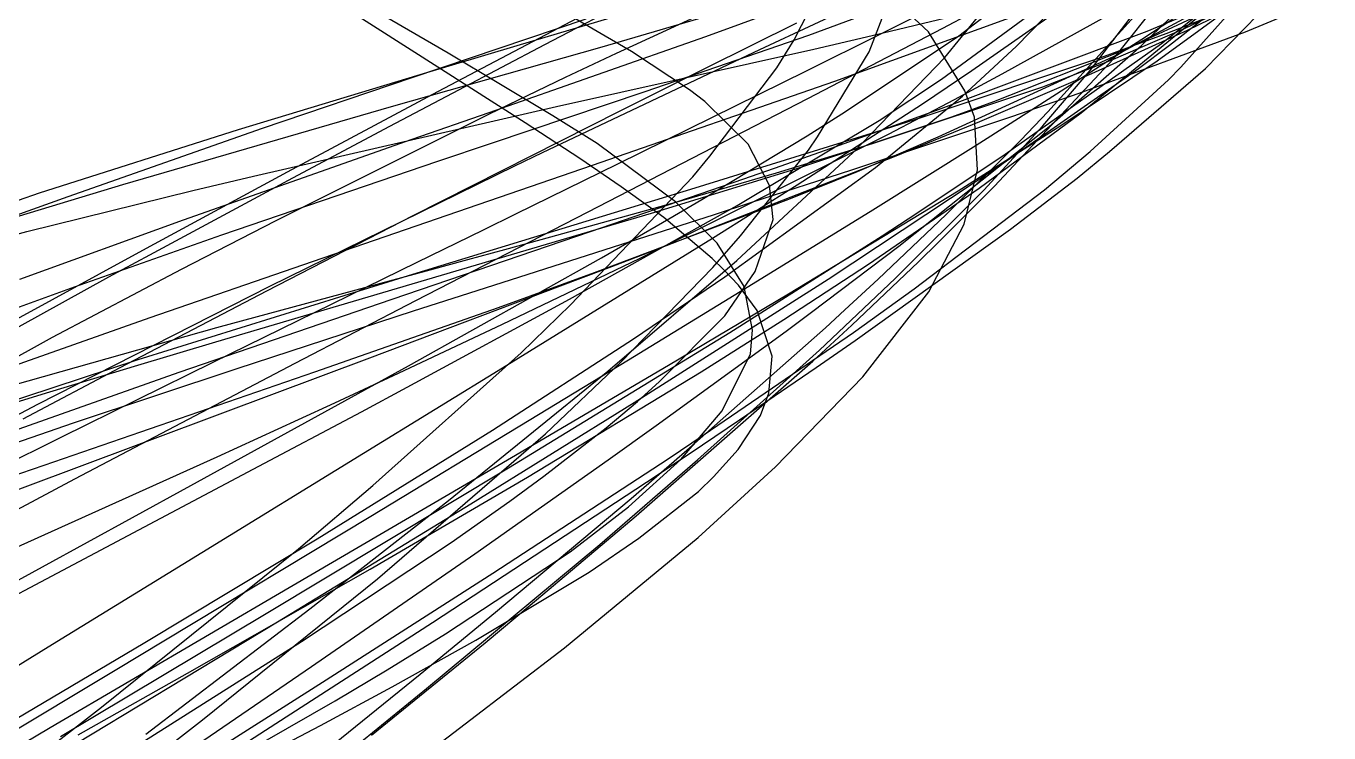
# Model space of a CAD drawing. Header units: metres. Extents: x -233 to 379, y -58 to 1087.
# Drawn here: x 309.4 to 364.1, y 723 to 752.7 of the extents above; entities that cross this region are included whole.
import ezdxf

# ---------------------------------------------------------------- set-up
doc = ezdxf.new("R2010")
doc.units = ezdxf.units.M

msp = doc.modelspace()

# ---------------------------------------------------------------- linework, layer by layer
for p, q in [((341.63, 752.101, -1167.842), (343.691, 756.16, -1172.812)), ((355.037, 751.295, -1165.147), (358.73, 755.931, -1171.729)), ((344.775, 751.585, -1170.267), (346.282, 755.521, -1174.885)), ((347.875, 752.588, -1182.896), (353.575, 755.618, -1190.644)), ((356.444, 752.458, -1184.601), (363.706, 755.518, -1193.698)), ((333.574, 751.801, -1177.714), (343.884, 754.838, -1188.297)), ((356.872, 751.208, -1174.757), (361.994, 754.956, -1180.075)), ((325.552, 751.658, -1185.397), (320.865, 754.655, -1185.131)), ((330.007, 751.854, -1184.226), (339.309, 754.637, -1194.493)), ((337.922, 752.236, -1183.391), (344.95, 754.812, -1192.455)), ((342.154, 750.797, -1179.536), (350.115, 754.773, -1190.803)), ((342.25, 752.292, -1189.334), (348.642, 754.663, -1197.127)), ((347.263, 752.437, -1183.857), (344.819, 754.718, -1185.091)), ((347.962, 751.357, -1160.617), (350.484, 754.458, -1165.364)), ((349.09, 750.807, -1168.937), (354.504, 754.595, -1174.261)), ((350.369, 750.668, -1188.128), (357.798, 754.789, -1198.302)), ((357.054, 751.943, -1174.819), (360.378, 754.585, -1178.523)), ((357.385, 751.868, -1185.798), (360.911, 754.635, -1190.198)), ((327.107, 751.533, -1186.612), (322.788, 754.046, -1186.679)), ((334.803, 751.608, -1180.91), (330.768, 753.966, -1181.306)), ((332.506, 752.601, -1163.861), (334.777, 753.79, -1166.552)), ((334.171, 751.536, -1168.842), (339.892, 754.177, -1175.803)), ((340.183, 751.694, -1175.259), (344.746, 753.838, -1180.841)), ((344.671, 752.217, -1181.969), (351.04, 753.753, -1187.805)), ((356.218, 751.852, -1174.278), (358.188, 753.773, -1176.801)), ((357.868, 750.947, -1179.472), (360.64, 754.061, -1183.098)), ((358.149, 752.503, -1192.242), (361.751, 754.262, -1198.046)), ((360.572, 752.435, -1190.19), (364.081, 753.892, -1194.851)), ((343.334, 750.36, -1167.821), (351.789, 753.432, -1179.595)), ((348.54, 752.27, -1189.241), (349.802, 753.229, -1191.023)), ((350.964, 751.822, -1192.271), (352.639, 753.554, -1194.814)), ((352.284, 749.072, -1159.259), (356.309, 753.521, -1165.518)), ((353.682, 749.023, -1190.626), (358.753, 753.197, -1196.698)), ((354.051, 750.804, -1183.207), (356.139, 753.54, -1187.262)), ((355.034, 751.398, -1189.418), (358.883, 753.465, -1195.159)), ((355.454, 751.657, -1208.899), (358.991, 753.313, -1213.378)), ((325.596, 750.518, -1170.701), (332.9, 752.973, -1179.636)), ((326.669, 749.918, -1157.621), (332.81, 753.16, -1164.602)), ((337.932, 750.915, -1170.27), (341.744, 752.816, -1174.895)), ((347.819, 750.445, -1188.382), (351.437, 753.1, -1193.276)), ((356.225, 752.125, -1181.186), (357.523, 752.983, -1182.654)), ((357.253, 752.364, -1189.274), (359.043, 753.061, -1191.589)), ((358.021, 752.565, -1214.181), (359.226, 753.143, -1215.569)), ((358.903, 750.892, -1175.054), (361.081, 753.137, -1178.079)), ((328.824, 749.049, -1172.248), (337.922, 752.236, -1183.391)), ((331.158, 751.894, -1162.29), (332.506, 752.601, -1163.861)), ((335.371, 749.924, -1181.467), (342.25, 752.292, -1189.334)), ((340.897, 750.916, -1166.36), (341.63, 752.101, -1167.842)), ((342.199, 749.632, -1175.521), (347.875, 752.588, -1182.896)), ((342.454, 751.704, -1179.95), (344.671, 752.217, -1181.969)), ((343.784, 749.08, -1182.974), (348.54, 752.27, -1189.241)), ((348.8, 749.955, -1182.061), (347.263, 752.437, -1183.857)), ((347.584, 749.126, -1174.076), (356.444, 752.458, -1184.601)), ((350.702, 748.581, -1175.225), (356.225, 752.125, -1181.186)), ((353.594, 749.861, -1181.418), (360.572, 752.435, -1190.19)), ((354.123, 750.677, -1185.979), (358.149, 752.503, -1192.242)), ((354.5, 751.351, -1185.784), (357.253, 752.364, -1189.274)), ((354.94, 751.239, -1210.696), (358.021, 752.565, -1214.181)), ((324.725, 749.289, -1168.794), (333.574, 751.801, -1177.714)), ((330.33, 748.61, -1185.623), (325.552, 751.658, -1185.397)), ((325.927, 750.644, -1179.847), (330.007, 751.854, -1184.226)), ((327.552, 749.998, -1158.209), (331.158, 751.894, -1162.29)), ((331.066, 747.358, -1164.841), (340.183, 751.694, -1175.259)), ((331.655, 749.295, -1170.234), (342.454, 751.704, -1179.95)), ((337.231, 749.988, -1180.486), (334.803, 751.608, -1180.91)), ((342.616, 748.022, -1165.877), (344.775, 751.585, -1170.267)), ((348.694, 749.726, -1189.015), (350.964, 751.822, -1192.271)), ((350.01, 749.504, -1202.288), (355.454, 751.657, -1208.899)), ((350.49, 747.296, -1168.07), (357.054, 751.943, -1174.819)), ((352.339, 748.449, -1169.8), (356.218, 751.852, -1174.278)), ((356.081, 750.89, -1184.228), (357.385, 751.868, -1185.798)), ((331.499, 748.906, -1186.382), (327.107, 751.533, -1186.612)), ((332.036, 750.53, -1166.312), (334.171, 751.536, -1168.842)), ((344.111, 747.357, -1154.602), (347.962, 751.357, -1160.617)), ((347.01, 748.848, -1176.67), (354.5, 751.351, -1185.784)), ((347.67, 748.014, -1178.912), (355.034, 751.398, -1189.418)), ((350.042, 745.95, -1157.695), (355.037, 751.295, -1165.147)), ((352.073, 750.125, -1207.499), (354.94, 751.239, -1210.696)), ((352.827, 748.497, -1170.819), (356.872, 751.208, -1174.757)), ((318.301, 748.332, -1171.88), (325.927, 750.644, -1179.847)), ((319.312, 748.381, -1163.209), (325.596, 750.518, -1170.701)), ((328.834, 748.993, -1162.606), (332.036, 750.53, -1166.312)), ((334.221, 746.884, -1168.559), (342.154, 750.797, -1179.536)), ((334.329, 749.115, -1166.05), (337.932, 750.915, -1170.27)), ((338.088, 747.212, -1161.633), (340.897, 750.916, -1166.36)), ((347.017, 749.413, -1166.961), (349.09, 750.807, -1168.937)), ((348.36, 749.589, -1185.392), (350.369, 750.668, -1188.128)), ((349.418, 748.669, -1178.922), (354.123, 750.677, -1185.979)), ((350.27, 746.813, -1177.649), (356.081, 750.89, -1184.228)), ((352.075, 748.479, -1179.749), (354.051, 750.804, -1183.207)), ((354.874, 747.401, -1170.31), (358.903, 750.892, -1175.054)), ((357.351, 750.413, -1178.831), (357.868, 750.947, -1179.472)), ((320.364, 746.553, -1150.822), (326.669, 749.918, -1157.621)), ((324.662, 748.472, -1155.028), (327.552, 749.998, -1158.209)), ((328.918, 747.757, -1174.415), (335.371, 749.924, -1181.467)), ((333.169, 746.825, -1154.683), (343.334, 750.36, -1167.821)), ((337.884, 749.509, -1180.333), (337.231, 749.988, -1180.486)), ((344.92, 747.735, -1199.654), (352.073, 750.125, -1207.499)), ((345.193, 748.706, -1184.998), (347.819, 750.445, -1188.382)), ((349.201, 748.841, -1181.137), (348.8, 749.955, -1182.061)), ((354.052, 747.404, -1175.072), (357.351, 750.413, -1178.831)), ((332.949, 744.86, -1164.223), (342.199, 749.632, -1175.521)), ((339.698, 747.712, -1179.468), (337.884, 749.509, -1180.333)), ((341.753, 746.01, -1162.113), (347.017, 749.413, -1166.961)), ((345.04, 746.728, -1184.106), (348.694, 749.726, -1189.015)), ((345.592, 748.133, -1181.647), (348.36, 749.589, -1185.392)), ((348.243, 748.854, -1200.178), (350.01, 749.504, -1202.288)), ((350.766, 748.872, -1177.96), (353.594, 749.861, -1181.418)), ((313.44, 746.012, -1157.649), (324.725, 749.289, -1168.794)), ((318.938, 746.366, -1158.956), (331.655, 749.295, -1170.234)), ((319.882, 744.505, -1152.824), (328.834, 748.993, -1162.606)), ((325.594, 747.926, -1168.381), (328.824, 749.049, -1172.248)), ((325.637, 744.715, -1156.492), (334.329, 749.115, -1166.05)), ((333.354, 747.74, -1186.198), (331.499, 748.906, -1186.382)), ((341.699, 746.679, -1192.553), (348.243, 748.854, -1200.178)), ((342.181, 748.06, -1180.935), (343.784, 749.08, -1182.974)), ((343.384, 747.617, -1169.22), (347.584, 749.126, -1174.076)), ((344.053, 746.635, -1170.036), (350.766, 748.872, -1177.96)), ((345.471, 748.351, -1174.829), (347.01, 748.848, -1176.67)), ((349.32, 746.63, -1179.031), (349.201, 748.841, -1181.137)), ((349.4, 745.863, -1185.687), (353.682, 749.023, -1190.626)), ((351.142, 747.875, -1157.597), (352.284, 749.072, -1159.259)), ((309.954, 745.668, -1163.387), (318.301, 748.332, -1171.88)), ((311.145, 745.515, -1153.736), (319.312, 748.381, -1163.209)), ((320.584, 746.302, -1150.684), (324.662, 748.472, -1155.028)), ((332.631, 747.104, -1185.675), (330.33, 748.61, -1185.623)), ((337.473, 745.871, -1165.559), (345.471, 748.351, -1174.829)), ((339.232, 745.134, -1177.823), (345.193, 748.706, -1184.998)), ((345.836, 747.198, -1173.703), (349.418, 748.669, -1178.922)), ((346.026, 743.432, -1163.272), (352.339, 748.449, -1169.8)), ((348.519, 745.756, -1166.798), (352.827, 748.497, -1170.819)), ((349.271, 747.674, -1173.714), (350.702, 748.581, -1175.225)), ((349.587, 745.782, -1175.751), (352.075, 748.479, -1179.749)), ((315.99, 744.535, -1157.264), (325.594, 747.926, -1168.381)), ((326.667, 747.003, -1172.001), (328.918, 747.757, -1174.415)), ((336.65, 745.288, -1185.379), (333.354, 747.74, -1186.198)), ((336.778, 743.72, -1170.009), (345.592, 748.133, -1181.647)), ((337.757, 745.391, -1175.567), (342.181, 748.06, -1180.935)), ((340.89, 746.503, -1195.274), (344.92, 747.735, -1199.654)), ((342.238, 747.461, -1165.176), (342.616, 748.022, -1165.877)), ((346.025, 747.302, -1176.608), (347.67, 748.014, -1178.912)), ((348.008, 744.757, -1153.346), (351.142, 747.875, -1157.597)), ((329.897, 746.797, -1163.537), (331.066, 747.358, -1164.841)), ((335.944, 743.335, -1160.105), (345.836, 747.198, -1173.703)), ((337.373, 746.341, -1160.514), (338.088, 747.212, -1161.633)), ((339.218, 742.824, -1147.954), (344.111, 747.357, -1154.602)), ((339.372, 743.861, -1160.59), (342.238, 747.461, -1165.176)), ((340.598, 745.982, -1178.242), (339.698, 747.712, -1179.468)), ((341.091, 746.807, -1166.602), (343.384, 747.617, -1169.22)), ((344.285, 746.568, -1174.195), (346.025, 747.302, -1176.608)), ((344.932, 744.96, -1169.254), (349.271, 747.674, -1173.714)), ((346.779, 744.812, -1164.409), (350.49, 747.296, -1168.07)), ((352.138, 745.795, -1173.006), (354.052, 747.404, -1175.072)), ((353.507, 746.291, -1168.802), (354.874, 747.401, -1170.31)), ((317.598, 743.903, -1162.621), (326.667, 747.003, -1172.001)), ((319.62, 741.745, -1152.706), (329.897, 746.797, -1163.537)), ((321.413, 742.782, -1140.577), (333.169, 746.825, -1154.683)), ((329.952, 744.786, -1162.762), (334.221, 746.884, -1168.559)), ((334.373, 745.918, -1185.657), (332.631, 747.104, -1185.675)), ((335.634, 744.811, -1185.638), (341.699, 746.679, -1192.553)), ((338.723, 742.143, -1176.286), (345.04, 746.728, -1184.106)), ((339.523, 746.258, -1164.826), (341.091, 746.807, -1166.602)), ((339.816, 745.258, -1165.165), (344.053, 746.635, -1170.036)), ((343.057, 742.041, -1169.994), (350.27, 746.813, -1177.649)), ((348.764, 744.353, -1176.592), (349.32, 746.63, -1179.031)), ((314.435, 743.349, -1144.718), (320.364, 746.553, -1150.822)), ((314.577, 743.067, -1144.556), (320.584, 746.302, -1150.684)), ((316.386, 745.762, -1156.707), (318.938, 746.366, -1158.956)), ((332.242, 740.959, -1153.525), (337.373, 746.341, -1160.514)), ((333.079, 744.041, -1157.684), (339.523, 746.258, -1164.826)), ((337.011, 745.376, -1191.08), (340.89, 746.503, -1195.274)), ((341.412, 745.402, -1170.269), (344.285, 746.568, -1174.195)), ((350.719, 744.144, -1165.898), (353.507, 746.291, -1168.802)), ((300.338, 742.353, -1153.84), (309.954, 745.668, -1163.387)), ((305.908, 743.727, -1150.334), (313.44, 746.012, -1157.649)), ((309.419, 744.043, -1150.609), (316.386, 745.762, -1156.707)), ((325.623, 742.258, -1152.468), (337.473, 745.871, -1165.559)), ((335.602, 745.042, -1185.595), (334.373, 745.918, -1185.657)), ((338.2, 743.765, -1158.916), (341.753, 746.01, -1162.113)), ((340.751, 744.542, -1176.942), (340.598, 745.982, -1178.242)), ((341.394, 741.421, -1160.441), (348.519, 745.756, -1166.798)), ((344.744, 742.671, -1180.474), (349.4, 745.863, -1185.687)), ((345.871, 742.064, -1170.297), (349.587, 745.782, -1175.751)), ((346.666, 741.639, -1167.52), (352.138, 745.795, -1173.006)), ((347.695, 743.597, -1154.457), (350.042, 745.95, -1157.695)), ((307.659, 744.264, -1149.756), (311.145, 745.515, -1153.736)), ((331.41, 743.818, -1185.057), (337.011, 745.376, -1191.08)), ((332.2, 741.196, -1169.962), (339.232, 745.134, -1177.823)), ((333.248, 742.321, -1159.532), (341.412, 745.402, -1170.269)), ((336.161, 744.629, -1185.55), (335.602, 745.042, -1185.595)), ((336.363, 744.57, -1173.917), (337.757, 745.391, -1175.567)), ((338.403, 743.556, -1184.417), (336.65, 745.288, -1185.379)), ((338.279, 744.763, -1163.419), (339.816, 745.258, -1165.165)), ((309.123, 742.045, -1149.54), (315.99, 744.535, -1157.264)), ((315.903, 742.455, -1148.637), (319.882, 744.505, -1152.824)), ((319.495, 741.556, -1150.079), (325.637, 744.715, -1156.492)), ((325.749, 741.141, -1155.878), (332.949, 744.86, -1164.223)), ((326.83, 742.214, -1175.82), (335.634, 744.811, -1185.638)), ((328.318, 741.567, -1152.517), (338.279, 744.763, -1163.419)), ((328.585, 744.115, -1160.921), (329.952, 744.786, -1162.762)), ((333.546, 742.942, -1170.668), (336.363, 744.57, -1173.917)), ((338.185, 742.909, -1185.127), (336.161, 744.629, -1185.55)), ((339.369, 741.526, -1163.725), (344.932, 744.96, -1169.254)), ((339.995, 742.369, -1174.514), (340.751, 744.542, -1176.942)), ((345.153, 742.041, -1149.713), (348.008, 744.757, -1153.346)), ((345.322, 743.855, -1162.993), (346.779, 744.812, -1164.409)), ((298.233, 741.029, -1140.956), (309.419, 744.043, -1150.609)), ((311.423, 741.726, -1156.417), (317.598, 743.903, -1162.621)), ((324.755, 741.201, -1148.746), (333.079, 744.041, -1157.684)), ((325.807, 742.754, -1157.219), (328.585, 744.115, -1160.921)), ((344.19, 739.471, -1159.692), (350.719, 744.144, -1165.898)), ((347.286, 741.512, -1173.248), (348.764, 744.353, -1176.592)), ((308.526, 740.113, -1138.882), (314.435, 743.349, -1144.718)), ((329.479, 743.289, -1182.987), (331.41, 743.818, -1185.057)), ((329.573, 738.428, -1151.391), (338.2, 743.765, -1158.916)), ((335.133, 742.913, -1167.865), (336.778, 743.72, -1170.009)), ((338.22, 742.534, -1158.881), (339.372, 743.861, -1160.59)), ((339.529, 741.733, -1182.95), (338.403, 743.556, -1184.417)), ((338.93, 739.804, -1156.973), (345.322, 743.855, -1162.993)), ((342.352, 740.649, -1159.694), (346.026, 743.432, -1163.272)), ((346.854, 742.772, -1153.328), (347.695, 743.597, -1154.457)), ((312.854, 742.134, -1142.835), (314.577, 743.067, -1144.556)), ((325.439, 738.403, -1161.905), (333.546, 742.942, -1170.668)), ((326.346, 742.439, -1179.635), (327.934, 742.869, -1181.333)), ((327.934, 742.869, -1181.333), (329.479, 743.289, -1182.987)), ((329.387, 740.154, -1160.513), (335.133, 742.913, -1167.865)), ((333.811, 738.18, -1141.337), (339.218, 742.824, -1147.954)), ((333.971, 742.577, -1157.463), (335.944, 743.335, -1160.105)), ((338.682, 742.436, -1184.967), (338.185, 742.909, -1185.127)), ((310.495, 739.599, -1143.134), (315.903, 742.455, -1148.637)), ((314.088, 738.664, -1140.319), (325.623, 742.258, -1152.468)), ((314.596, 740.426, -1132.784), (321.413, 742.782, -1140.577)), ((317.243, 738.551, -1146.167), (325.807, 742.754, -1157.219)), ((317.395, 740.007, -1170.137), (326.346, 742.439, -1179.635)), ((329.218, 740.858, -1154.377), (333.248, 742.321, -1159.532)), ((332.567, 742.041, -1155.602), (333.971, 742.577, -1157.463)), ((334.371, 738.566, -1153.725), (338.22, 742.534, -1158.881)), ((339.291, 741.791, -1184.695), (338.682, 742.436, -1184.967)), ((338.715, 740.501, -1172.136), (339.995, 742.369, -1174.514)), ((341.199, 740.35, -1176.588), (344.744, 742.671, -1180.474)), ((344.054, 740.115, -1149.727), (346.854, 742.772, -1153.328)), ((303.095, 736.747, -1133.591), (312.854, 742.134, -1142.835)), ((306.997, 740.122, -1152.051), (311.423, 741.726, -1156.417)), ((309.88, 736.797, -1143.062), (319.62, 741.745, -1152.706)), ((317.347, 739.414, -1165.479), (326.83, 742.214, -1175.82)), ((323.81, 738.741, -1144.485), (332.567, 742.041, -1155.602)), ((334.881, 739.529, -1171.766), (338.723, 742.143, -1176.286)), ((334.916, 736.863, -1161.82), (343.057, 742.041, -1169.994)), ((340.079, 740.73, -1184.09), (339.291, 741.791, -1184.695)), ((339.876, 739.892, -1180.994), (339.529, 741.733, -1182.95)), ((342.697, 739.056, -1165.947), (345.871, 742.064, -1170.297)), ((343.762, 740.747, -1148.001), (345.153, 742.041, -1149.713)), ((313.334, 738.335, -1143.913), (319.495, 741.556, -1150.079)), ((315.811, 738.128, -1139.466), (324.755, 741.201, -1148.746)), ((325.376, 737.503, -1162.805), (332.2, 741.196, -1169.962)), ((325.644, 740.707, -1149.65), (328.318, 741.567, -1152.517)), ((334.681, 738.657, -1159.191), (339.369, 741.526, -1163.725)), ((336.358, 738.424, -1156.079), (341.394, 741.421, -1160.441)), ((344.119, 739.802, -1165.068), (346.666, 741.639, -1167.52)), ((344.517, 737.932, -1168.722), (347.286, 741.512, -1173.248)), ((318.243, 738.293, -1141.929), (325.644, 740.707, -1149.65)), ((320.681, 738.511, -1150.211), (325.749, 741.141, -1155.878)), ((321.509, 738.152, -1144.873), (329.218, 740.858, -1154.377)), ((330.175, 738.945, -1150.907), (332.242, 740.959, -1153.525)), ((340.708, 738.807, -1182.423), (340.079, 740.73, -1184.09)), ((341.297, 739.86, -1158.686), (342.352, 740.649, -1159.694)), ((342.939, 739.99, -1147.005), (343.762, 740.747, -1148.001)), ((301.949, 735.956, -1119.209), (314.596, 740.426, -1132.784)), ((325.014, 738.094, -1155.026), (329.387, 740.154, -1160.513)), ((335.967, 737.724, -1168.238), (338.715, 740.501, -1172.136)), ((337.729, 738.152, -1172.852), (341.199, 740.35, -1176.588)), ((342.41, 738.593, -1147.681), (344.054, 740.115, -1149.727)), ((301.016, 734.408, -1133.983), (310.495, 739.599, -1143.134)), ((307.776, 737.292, -1160.046), (317.395, 740.007, -1170.137)), ((328.966, 735.704, -1165.148), (334.881, 739.529, -1171.766)), ((329.642, 734.116, -1148.554), (338.93, 739.804, -1156.973)), ((335.837, 735.893, -1153.69), (341.297, 739.86, -1158.686)), ((337.451, 735.133, -1140.776), (342.939, 739.99, -1147.005)), ((337.856, 735.514, -1159.323), (344.119, 739.802, -1165.068)), ((339.792, 738.9, -1179.783), (339.876, 739.892, -1180.994)), ((313.934, 738.393, -1161.8), (317.347, 739.414, -1165.479)), ((337.571, 734.451, -1159.441), (342.697, 739.056, -1165.947)), ((342.552, 738.33, -1158.192), (344.19, 739.471, -1159.692)), ((300.429, 734.185, -1126.654), (314.088, 738.664, -1140.319)), ((310.886, 735.423, -1138.23), (317.243, 738.551, -1146.167)), ((311.425, 733.658, -1140.356), (320.681, 738.511, -1150.211)), ((317.639, 736.43, -1136.97), (323.81, 738.741, -1144.485)), ((323.549, 734.731, -1146.248), (329.573, 738.428, -1151.391)), ((323.945, 733.379, -1143.707), (330.175, 738.945, -1150.907)), ((329.76, 734.546, -1150.509), (336.358, 738.424, -1156.079)), ((330.503, 736.115, -1155.234), (334.681, 738.657, -1159.191)), ((331.192, 735.55, -1149.788), (334.371, 738.566, -1153.725)), ((335.001, 732.102, -1139.195), (342.41, 738.593, -1147.681)), ((338.614, 736.515, -1176.345), (339.792, 738.9, -1179.783)), ((340.561, 737.248, -1180.621), (340.708, 738.807, -1182.423)), ((303.841, 733.902, -1127.569), (315.811, 738.128, -1139.466)), ((309.261, 736.179, -1139.955), (313.334, 738.335, -1143.913)), ((310.054, 737.216, -1157.653), (313.934, 738.393, -1161.8)), ((310.143, 734.234, -1131.632), (321.509, 738.152, -1144.873)), ((311.375, 736.005, -1134.976), (318.243, 738.293, -1141.929)), ((316.306, 733.377, -1152.725), (325.439, 738.403, -1161.905)), ((322.344, 736.85, -1151.719), (325.014, 738.094, -1155.026)), ((327.114, 732.74, -1133.859), (333.811, 738.18, -1141.337)), ((330.43, 733.729, -1165.222), (337.729, 738.152, -1172.852)), ((339.33, 736.127, -1155.327), (342.552, 738.33, -1158.192)), ((340.851, 734.154, -1163.734), (344.517, 737.932, -1168.722)), ((323.459, 736.475, -1160.846), (325.376, 737.503, -1162.805)), ((335.056, 736.902, -1167.045), (335.967, 737.724, -1168.238)), ((298.634, 730.874, -1132.587), (309.88, 736.797, -1143.062)), ((305.475, 735.795, -1152.807), (310.054, 737.216, -1157.653)), ((320.816, 736.142, -1149.842), (322.344, 736.85, -1151.719)), ((328.062, 732.605, -1155.217), (334.916, 736.863, -1161.82)), ((333.738, 735.791, -1165.401), (335.056, 736.902, -1167.045)), ((340.223, 736.316, -1179.378), (340.561, 737.248, -1180.621)), ((311.296, 734.051, -1129.527), (317.639, 736.43, -1136.97)), ((318.918, 734.058, -1156.345), (323.459, 736.475, -1160.846)), ((336.877, 734.463, -1173.034), (338.614, 736.515, -1176.345)), ((339.283, 734.887, -1177.208), (340.223, 736.316, -1179.378)), ((303.022, 733.136, -1126.797), (311.375, 736.005, -1134.976)), ((317.413, 734.578, -1145.713), (320.816, 736.142, -1149.842)), ((321.598, 731.14, -1157.341), (328.966, 735.704, -1165.148)), ((323.856, 732.092, -1149.108), (330.503, 736.115, -1155.234)), ((331.121, 733.767, -1162.337), (333.738, 735.791, -1165.401)), ((333.823, 734.451, -1151.892), (335.837, 735.893, -1153.69)), ((337.257, 734.729, -1153.525), (339.33, 736.127, -1155.327)), ((297.69, 728.864, -1122.661), (310.886, 735.423, -1138.23)), ((324.136, 729.45, -1141.865), (331.192, 735.55, -1149.788)), ((336.338, 734.496, -1157.959), (337.856, 735.514, -1159.323)), ((316.756, 730.564, -1140.543), (323.549, 734.731, -1146.248)), ((334.784, 732.831, -1137.881), (337.451, 735.133, -1140.776)), ((335.432, 733.508, -1151.963), (337.257, 734.729, -1153.525)), ((338.24, 733.731, -1175.285), (339.283, 734.887, -1177.208)), ((301.72, 731.318, -1122.288), (310.143, 734.234, -1131.632)), ((303.586, 728.352, -1129.779), (317.413, 734.578, -1145.713)), ((306.307, 732.173, -1123.85), (311.296, 734.051, -1129.527)), ((309.557, 729.096, -1147.583), (318.918, 734.058, -1156.345)), ((319.458, 727.994, -1139.622), (329.642, 734.116, -1148.554)), ((326.394, 732.577, -1147.708), (329.76, 734.546, -1150.509)), ((328.218, 730.506, -1147.058), (333.823, 734.451, -1151.892)), ((328.983, 729.694, -1151.586), (336.338, 734.496, -1157.959)), ((333.465, 730.897, -1154.536), (337.571, 734.451, -1159.441)), ((334.68, 732.476, -1169.609), (336.877, 734.463, -1173.034)), ((337.606, 731.187, -1159.739), (340.851, 734.154, -1163.734)), ((298.159, 726.56, -1127.147), (311.425, 733.658, -1140.356)), ((323.827, 729.862, -1158.513), (330.43, 733.729, -1165.222)), ((326.448, 727.624, -1144.64), (335.432, 733.508, -1151.963)), ((329.695, 732.715, -1160.726), (331.121, 733.767, -1162.337)), ((337.607, 733.12, -1174.223), (338.24, 733.731, -1175.285)), ((313.856, 732.034, -1150.336), (316.306, 733.377, -1152.725)), ((320.82, 730.717, -1140.289), (323.945, 733.379, -1143.707)), ((335.11, 731.161, -1170.587), (337.607, 733.12, -1174.223)), ((319.939, 727.641, -1147.683), (328.062, 732.605, -1155.217)), ((320.429, 729.092, -1142.823), (326.394, 732.577, -1147.708)), ((321.303, 728.186, -1127.805), (327.114, 732.74, -1133.859)), ((327.227, 730.973, -1158.04), (329.695, 732.715, -1160.726)), ((329.09, 728.054, -1132.03), (334.784, 732.831, -1137.881)), ((332.222, 730.585, -1166.219), (334.68, 732.476, -1169.609)), ((304.533, 726.922, -1141.685), (313.856, 732.034, -1150.336)), ((315.169, 726.855, -1141.353), (323.856, 732.092, -1149.108)), ((330.552, 728.347, -1134.401), (335.001, 732.102, -1139.195)), ((314.366, 726.781, -1150.035), (321.598, 731.14, -1157.341)), ((320.952, 726.816, -1151.629), (327.227, 730.973, -1158.04)), ((326.2, 724.849, -1146.484), (333.465, 730.897, -1154.536)), ((331.991, 726.549, -1153.441), (337.606, 731.187, -1159.739)), ((333.028, 729.734, -1167.827), (335.11, 731.161, -1170.587)), ((310.316, 726.6, -1135.205), (316.756, 730.564, -1140.543)), ((312.55, 724.059, -1131.903), (320.82, 730.717, -1140.289)), ((321.37, 725.769, -1141.384), (328.218, 730.506, -1147.058)), ((326.996, 727.141, -1159.88), (332.222, 730.585, -1166.219)), ((316.158, 725.484, -1150.933), (323.827, 729.862, -1158.513)), ((321.832, 725.114, -1145.604), (328.983, 729.694, -1151.586)), ((328.263, 726.871, -1162.13), (333.028, 729.734, -1167.827)), ((316.79, 723.532, -1134.289), (324.136, 729.45, -1141.865)), ((303.657, 725.964, -1142.293), (309.557, 729.096, -1147.583)), ((310.394, 723.204, -1134.785), (320.429, 729.092, -1142.823)), ((314.414, 722.932, -1121.073), (321.303, 728.186, -1127.805)), ((325.933, 725.453, -1128.908), (329.09, 728.054, -1132.03)), ((328.655, 726.769, -1132.409), (330.552, 728.347, -1134.401)), ((309.389, 721.279, -1138.295), (319.939, 727.641, -1147.683)), ((310.827, 722.834, -1132.229), (319.458, 727.994, -1139.622)), ((319.434, 723.09, -1139.149), (326.448, 727.624, -1144.64)), ((324.538, 725.627, -1157.079), (326.996, 727.141, -1159.88)), ((305.883, 723.86, -1131.563), (310.316, 726.6, -1135.205)), ((306.933, 722.375, -1142.832), (314.366, 726.781, -1150.035)), ((313.188, 725.662, -1139.607), (315.169, 726.855, -1141.353)), ((313.4, 722.042, -1144.384), (320.952, 726.816, -1151.629)), ((323.886, 722.884, -1127.595), (328.655, 726.769, -1132.409)), ((324.755, 724.91, -1158.205), (328.263, 726.871, -1162.13)), ((324.898, 721.132, -1146.123), (331.991, 726.549, -1153.441)), ((302.17, 719.028, -1130.173), (313.188, 725.662, -1139.607)), ((311.564, 722.897, -1146.477), (316.158, 725.484, -1150.933)), ((313.611, 720.471, -1135.196), (321.37, 725.769, -1141.384)), ((320.501, 721.061, -1123.765), (325.933, 725.453, -1128.908)), ((322.362, 724.333, -1154.685), (324.538, 725.627, -1157.079)), ((312.423, 719.145, -1137.995), (321.832, 725.114, -1145.604)), ((321.325, 720.892, -1141.374), (326.2, 724.849, -1146.484)), ((321.74, 723.288, -1154.972), (324.755, 724.91, -1158.205)), ((319.409, 722.632, -1151.553), (322.362, 724.333, -1154.685)), ((305.407, 718.538, -1125.114), (312.55, 724.059, -1131.903)), ((307.096, 721.26, -1132.171), (310.394, 723.204, -1134.785)), ((310.897, 718.972, -1128.547), (316.79, 723.532, -1134.289)), ((319.454, 722.085, -1152.588), (321.74, 723.288, -1154.972)), ((318.002, 722.168, -1138.042), (319.434, 723.09, -1139.149))]:
    msp.add_line(p, q)

doc.saveas('drawing.dxf')
